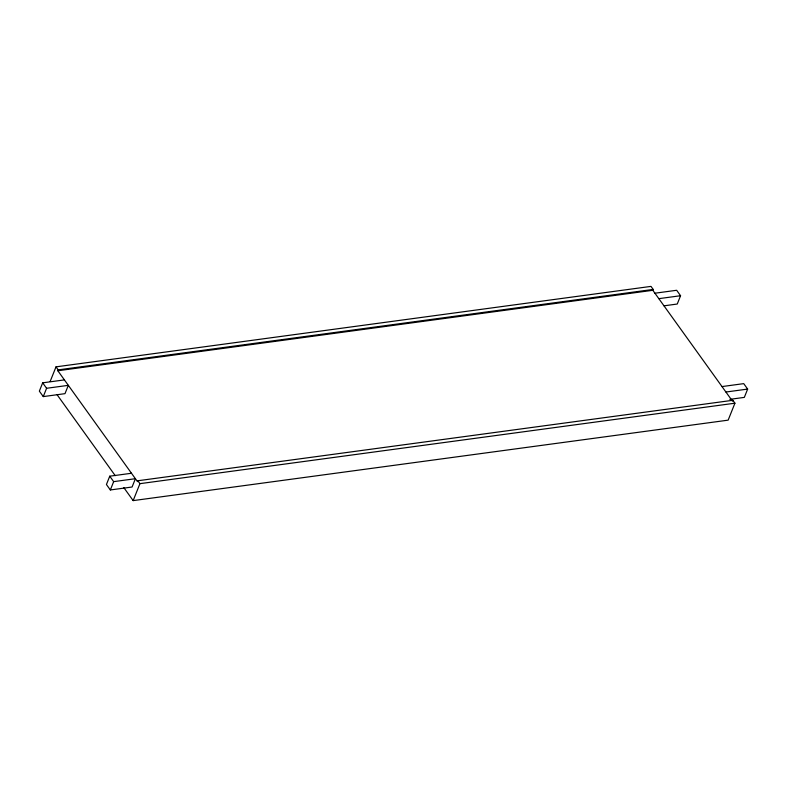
<?xml version="1.0" encoding="UTF-8"?>
<svg xmlns="http://www.w3.org/2000/svg" width="787" height="787" viewBox="0 0 787 787"><rect width="100%" height="100%" fill="white"/><g stroke="black" fill="none" stroke-linecap="round" stroke-linejoin="round"><path stroke-width="1.18" d="M64.406 379.895L42.675 382.836L39.35 391.149L43.265 396.599L64.996 393.657L68.321 385.345L46.59 388.286L43.265 396.599M50.132 381.538L56.015 366.85L650.997 286.389L653.18 289.419L652.826 290.295L732.481 401.163L732.835 400.288L137.843 480.749L137.499 481.624L57.844 370.756L58.189 369.88L56.015 366.85M131.488 473.262L109.747 476.194L106.432 484.507L110.337 489.957L132.078 487.015L135.403 478.703L113.662 481.644L110.337 489.957M732.835 400.288L734.93 403.2L728.152 420.15L133.16 500.611L139.938 483.661L137.843 480.749M654.922 293.217L676.663 290.275L680.568 295.725L677.253 304.028L663.962 305.828M722.004 386.574L743.735 383.633L747.65 389.083L744.325 397.386L729.834 399.353M58.189 369.88L653.18 289.419M57.844 370.756L652.826 290.295M658.837 298.657L680.568 295.725M725.919 392.024L747.65 389.083M139.938 483.661L734.93 403.2M57.126 394.779L115.227 475.653M123.834 487.635L133.16 500.611M42.675 382.836L46.59 388.286M109.747 476.194L113.662 481.644"/></g></svg>
